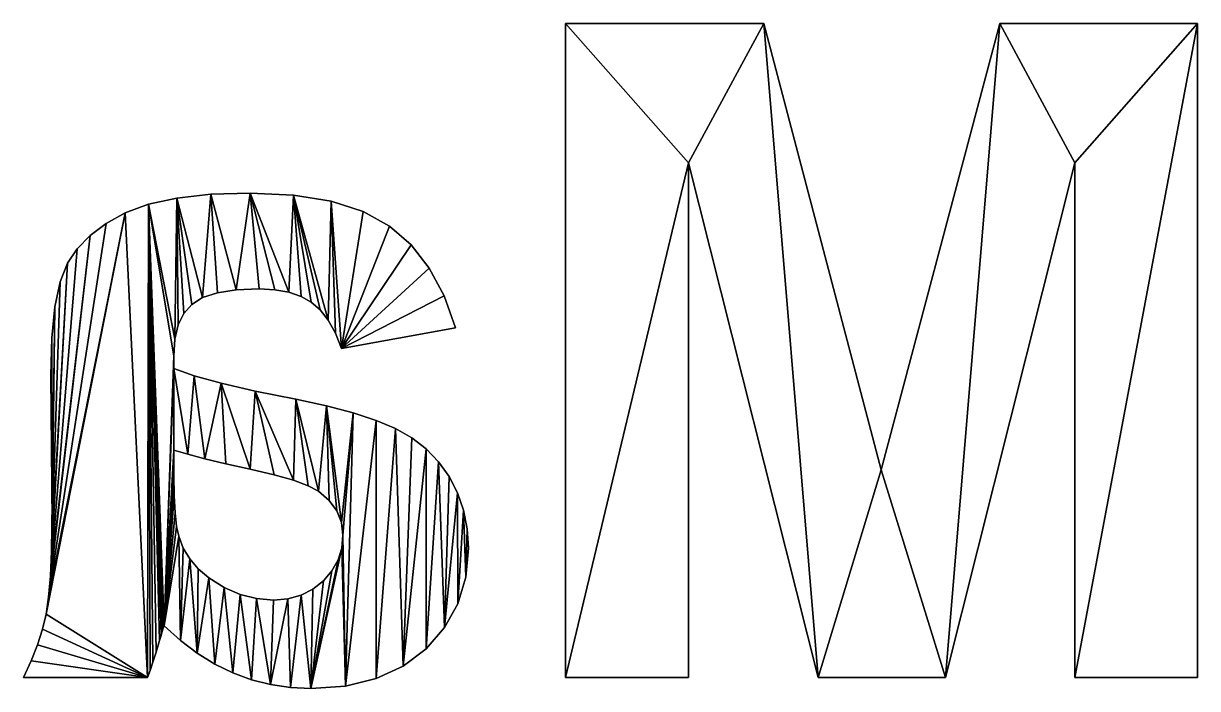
# Model space of a CAD drawing. Header units: metres. Extents: x -39.1 to 29.5, y -5.7 to 6.
# Drawn here: x -20.52 to -4, y -3.36 to 6 of the extents above; entities that cross this region are included whole.
import ezdxf

# ---------------------------------------------------------------- set-up
doc = ezdxf.new("R2010")
doc.units = ezdxf.units.M

msp = doc.modelspace()

# ---------------------------------------------------------------- linework, layer by layer
at = {"layer": 'layer1', "color": 1}
for points in [[(-10.10057, 6.00091, -3.21451), (-11.16175, 4.04179, -3.21451), (-12.88856, 6.00091, -3.21451)], [(-12.88856, 6.00091, -3.21451), (-11.16175, 4.04179, -3.21451), (-12.88856, -3.20449, -3.21451)], [(-12.88856, 6.00091, 1.92945), (-11.16175, 4.04179, 1.92945), (-10.10057, 6.00091, 1.92945)], [(-12.88856, -3.20449, 1.92945), (-11.16175, 4.04179, 1.92945), (-12.88856, 6.00091, 1.92945)], [(-12.88856, 6.00091, -3.21451), (-12.88856, -3.20449, -3.21451), (-12.88856, -3.20449, 1.92945), (-12.88856, 6.00091, 1.92945)], [(-10.10057, 6.00091, -3.21451), (-12.88856, 6.00091, -3.21451), (-12.88856, 6.00091, 1.92945), (-10.10057, 6.00091, 1.92945)], [(-10.10057, 6.00091, -3.21451), (-9.3345, -3.20449, -3.21451), (-11.16175, 4.04179, -3.21451)], [(-11.16175, 4.04179, 1.92945), (-9.3345, -3.20449, 1.92945), (-10.10057, 6.00091, 1.92945)], [(-8.44911, -0.27834, -3.21451), (-9.3345, -3.20449, -3.21451), (-10.10057, 6.00091, -3.21451)], [(-10.10057, 6.00091, 1.92945), (-9.3345, -3.20449, 1.92945), (-8.44911, -0.27834, 1.92945)], [(-8.44911, -0.27834, -3.21451), (-10.10057, 6.00091, -3.21451), (-10.10057, 6.00091, 1.92945), (-8.44911, -0.27834, 1.92945)], [(-6.77883, 6.00091, -3.21451), (-7.5449, -3.20449, -3.21451), (-8.44911, -0.27834, -3.21451)], [(-8.44911, -0.27834, 1.92945), (-7.5449, -3.20449, 1.92945), (-6.77883, 6.00091, 1.92945)], [(-6.77883, 6.00091, -3.21451), (-8.44911, -0.27834, -3.21451), (-8.44911, -0.27834, 1.92945), (-6.77883, 6.00091, 1.92945)], [(-6.77883, 6.00091, -3.21451), (-5.72391, 4.04179, -3.21451), (-7.5449, -3.20449, -3.21451)], [(-7.5449, -3.20449, 1.92945), (-5.72391, 4.04179, 1.92945), (-6.77883, 6.00091, 1.92945)], [(-3.99713, 6.00091, -3.21451), (-5.72391, 4.04179, -3.21451), (-6.77883, 6.00091, -3.21451)], [(-6.77883, 6.00091, 1.92945), (-5.72391, 4.04179, 1.92945), (-3.99713, 6.00091, 1.92945)], [(-3.99713, 6.00091, -3.21451), (-6.77883, 6.00091, -3.21451), (-6.77883, 6.00091, 1.92945), (-3.99713, 6.00091, 1.92945)], [(-3.99713, -3.20449, -3.21451), (-5.72391, -3.20449, -3.21451), (-3.99713, 6.00091, -3.21451)], [(-3.99713, 6.00091, -3.21451), (-5.72391, -3.20449, -3.21451), (-5.72391, 4.04179, -3.21451)], [(-3.99713, 6.00091, 1.92945), (-5.72391, -3.20449, 1.92945), (-3.99713, -3.20449, 1.92945)], [(-5.72391, 4.04179, 1.92945), (-5.72391, -3.20449, 1.92945), (-3.99713, 6.00091, 1.92945)], [(-3.99713, -3.20449, -3.21451), (-3.99713, 6.00091, -3.21451), (-3.99713, 6.00091, 1.92945), (-3.99713, -3.20449, 1.92945)], [(-12.88856, -3.20449, -3.21451), (-11.16175, 4.04179, -3.21451), (-11.16175, -3.20449, -3.21451)], [(-11.16175, -3.20449, 1.92945), (-11.16175, 4.04179, 1.92945), (-12.88856, -3.20449, 1.92945)], [(-11.16175, 4.04179, -3.21451), (-9.3345, -3.20449, -3.21451), (-9.3345, -3.20449, 1.92945), (-11.16175, 4.04179, 1.92945)], [(-11.16175, -3.20449, -3.21451), (-11.16175, 4.04179, -3.21451), (-11.16175, 4.04179, 1.92945), (-11.16175, -3.20449, 1.92945)], [(-7.5449, -3.20449, -3.21451), (-5.72391, 4.04179, -3.21451), (-5.72391, 4.04179, 1.92945), (-7.5449, -3.20449, 1.92945)], [(-5.72391, 4.04179, -3.21451), (-5.72391, -3.20449, -3.21451), (-5.72391, -3.20449, 1.92945), (-5.72391, 4.04179, 1.92945)], [(-18.75955, 3.45762, -3.21451), (-18.35768, 3.54494, -3.21451), (-18.38594, 1.55893, -3.21451)], [(-18.38594, 1.55893, 1.92945), (-18.35768, 3.54494, 1.92945), (-18.75955, 3.45762, 1.92945)], [(-18.35768, 3.54494, -3.21451), (-18.75955, 3.45762, -3.21451), (-18.75955, 3.45762, 1.92945), (-18.35768, 3.54494, 1.92945)], [(-18.35768, 3.54494, -3.21451), (-18.33886, 1.7585, -3.21451), (-18.38594, 1.55893, -3.21451)], [(-18.38594, 1.55893, 1.92945), (-18.33886, 1.7585, 1.92945), (-18.35768, 3.54494, 1.92945)], [(-18.35768, 3.54494, -3.21451), (-17.88046, 3.59733, -3.21451), (-17.99703, 2.14291, -3.21451)], [(-17.99703, 2.14291, 1.92945), (-17.88046, 3.59733, 1.92945), (-18.35768, 3.54494, 1.92945)], [(-17.88046, 3.59733, -3.21451), (-18.35768, 3.54494, -3.21451), (-18.35768, 3.54494, 1.92945), (-17.88046, 3.59733, 1.92945)], [(-18.35768, 3.54494, -3.21451), (-17.99703, 2.14291, -3.21451), (-18.15048, 2.04813, -3.21451)], [(-18.35768, 3.54494, -3.21451), (-18.15048, 2.04813, -3.21451), (-18.26036, 1.92156, -3.21451)], [(-18.35768, 3.54494, -3.21451), (-18.26036, 1.92156, -3.21451), (-18.33886, 1.7585, -3.21451)], [(-18.15048, 2.04813, 1.92945), (-17.99703, 2.14291, 1.92945), (-18.35768, 3.54494, 1.92945)], [(-18.26036, 1.92156, 1.92945), (-18.15048, 2.04813, 1.92945), (-18.35768, 3.54494, 1.92945)], [(-18.33886, 1.7585, 1.92945), (-18.26036, 1.92156, 1.92945), (-18.35768, 3.54494, 1.92945)], [(-17.88046, 3.59733, -3.21451), (-17.78785, 2.2106, -3.21451), (-17.99703, 2.14291, -3.21451)], [(-17.99703, 2.14291, 1.92945), (-17.78785, 2.2106, 1.92945), (-17.88046, 3.59733, 1.92945)], [(-17.32788, 3.6148, -3.21451), (-17.52294, 2.25122, -3.21451), (-17.88046, 3.59733, -3.21451)], [(-17.88046, 3.59733, 1.92945), (-17.52294, 2.25122, 1.92945), (-17.32788, 3.6148, 1.92945)], [(-17.32788, 3.6148, -3.21451), (-17.88046, 3.59733, -3.21451), (-17.88046, 3.59733, 1.92945), (-17.32788, 3.6148, 1.92945)], [(-17.88046, 3.59733, -3.21451), (-17.52294, 2.25122, -3.21451), (-17.78785, 2.2106, -3.21451)], [(-17.78785, 2.2106, 1.92945), (-17.52294, 2.25122, 1.92945), (-17.88046, 3.59733, 1.92945)], [(-17.32788, 3.6148, -3.21451), (-17.2023, 2.26477, -3.21451), (-17.52294, 2.25122, -3.21451)], [(-17.52294, 2.25122, 1.92945), (-17.2023, 2.26477, 1.92945), (-17.32788, 3.6148, 1.92945)], [(-16.97978, 2.25319, -3.21451), (-17.2023, 2.26477, -3.21451), (-17.32788, 3.6148, -3.21451)], [(-16.71802, 3.58575, -3.21451), (-16.78316, 2.21845, -3.21451), (-17.32788, 3.6148, -3.21451)], [(-17.32788, 3.6148, -3.21451), (-16.78316, 2.21845, -3.21451), (-16.97978, 2.25319, -3.21451)], [(-17.32788, 3.6148, 1.92945), (-17.2023, 2.26477, 1.92945), (-16.97978, 2.25319, 1.92945)], [(-17.32788, 3.6148, 1.92945), (-16.78316, 2.21845, 1.92945), (-16.71802, 3.58575, 1.92945)], [(-16.97978, 2.25319, 1.92945), (-16.78316, 2.21845, 1.92945), (-17.32788, 3.6148, 1.92945)], [(-16.71802, 3.58575, -3.21451), (-17.32788, 3.6148, -3.21451), (-17.32788, 3.6148, 1.92945), (-16.71802, 3.58575, 1.92945)], [(-16.71802, 3.58575, -3.21451), (-16.61245, 2.16056, -3.21451), (-16.78316, 2.21845, -3.21451)], [(-16.78316, 2.21845, 1.92945), (-16.61245, 2.16056, 1.92945), (-16.71802, 3.58575, 1.92945)], [(-16.46763, 2.07952, -3.21451), (-16.61245, 2.16056, -3.21451), (-16.71802, 3.58575, -3.21451)], [(-16.18821, 3.49863, -3.21451), (-16.22902, 1.82442, -3.21451), (-16.71802, 3.58575, -3.21451)], [(-16.71802, 3.58575, -3.21451), (-16.22902, 1.82442, -3.21451), (-16.34205, 1.96944, -3.21451)], [(-16.71802, 3.58575, -3.21451), (-16.34205, 1.96944, -3.21451), (-16.46763, 2.07952, -3.21451)], [(-16.71802, 3.58575, 1.92945), (-16.61245, 2.16056, 1.92945), (-16.46763, 2.07952, 1.92945)], [(-16.71802, 3.58575, 1.92945), (-16.22902, 1.82442, 1.92945), (-16.18821, 3.49863, 1.92945)], [(-16.34205, 1.96944, 1.92945), (-16.22902, 1.82442, 1.92945), (-16.71802, 3.58575, 1.92945)], [(-16.46763, 2.07952, 1.92945), (-16.34205, 1.96944, 1.92945), (-16.71802, 3.58575, 1.92945)], [(-16.18821, 3.49863, -3.21451), (-16.71802, 3.58575, -3.21451), (-16.71802, 3.58575, 1.92945), (-16.18821, 3.49863, 1.92945)], [(-16.18821, 3.49863, -3.21451), (-16.12855, 1.64448, -3.21451), (-16.22902, 1.82442, -3.21451)], [(-16.22902, 1.82442, 1.92945), (-16.12855, 1.64448, 1.92945), (-16.18821, 3.49863, 1.92945)], [(-16.04065, 1.42961, -3.21451), (-16.12855, 1.64448, -3.21451), (-16.18821, 3.49863, -3.21451)], [(-16.04065, 1.42961, -3.21451), (-16.18821, 3.49863, -3.21451), (-15.73846, 3.35342, -3.21451)], [(-16.18821, 3.49863, 1.92945), (-16.12855, 1.64448, 1.92945), (-16.04065, 1.42961, 1.92945)], [(-15.73846, 3.35342, 1.92945), (-16.18821, 3.49863, 1.92945), (-16.04065, 1.42961, 1.92945)], [(-15.73846, 3.35342, -3.21451), (-16.18821, 3.49863, -3.21451), (-16.18821, 3.49863, 1.92945), (-15.73846, 3.35342, 1.92945)], [(-18.77212, -3.20449, -3.21451), (-20.20065, -2.30968, -3.21451), (-19.08608, 3.33538, -3.21451)], [(-19.08608, 3.33538, -3.21451), (-20.20065, -2.30968, -3.21451), (-20.16356, -2.07205, -3.21451)], [(-19.08608, 3.33538, 1.92945), (-20.20065, -2.30968, 1.92945), (-18.77212, -3.20449, 1.92945)], [(-20.16356, -2.07205, 1.92945), (-20.20065, -2.30968, 1.92945), (-19.08608, 3.33538, 1.92945)], [(-19.08608, 3.33538, -3.21451), (-20.16356, -2.07205, -3.21451), (-19.35354, 3.18625, -3.21451)], [(-19.35354, 3.18625, 1.92945), (-20.16356, -2.07205, 1.92945), (-19.08608, 3.33538, 1.92945)], [(-19.08608, 3.33538, -3.21451), (-19.35354, 3.18625, -3.21451), (-19.35354, 3.18625, 1.92945), (-19.08608, 3.33538, 1.92945)], [(-18.75955, 3.45762, -3.21451), (-18.77212, -3.20449, -3.21451), (-19.08608, 3.33538, -3.21451)], [(-19.08608, 3.33538, 1.92945), (-18.77212, -3.20449, 1.92945), (-18.75955, 3.45762, 1.92945)], [(-18.75955, 3.45762, -3.21451), (-19.08608, 3.33538, -3.21451), (-19.08608, 3.33538, 1.92945), (-18.75955, 3.45762, 1.92945)], [(-18.75955, 3.45762, -3.21451), (-18.73562, -3.10598, -3.21451), (-18.77212, -3.20449, -3.21451)], [(-18.77212, -3.20449, 1.92945), (-18.73562, -3.10598, 1.92945), (-18.75955, 3.45762, 1.92945)], [(-18.75955, 3.45762, -3.21451), (-18.38594, 1.55893, -3.21451), (-18.40165, 1.32287, -3.21451)], [(-18.75955, 3.45762, -3.21451), (-18.40165, 1.32287, -3.21451), (-18.53979, -2.47609, -3.21451)], [(-18.75955, 3.45762, -3.21451), (-18.53979, -2.47609, -3.21451), (-18.55078, -2.50788, -3.21451)], [(-18.75955, 3.45762, -3.21451), (-18.55078, -2.50788, -3.21451), (-18.5649, -2.55301, -3.21451)], [(-18.75955, 3.45762, -3.21451), (-18.5649, -2.55301, -3.21451), (-18.58217, -2.61148, -3.21451)], [(-18.75955, 3.45762, -3.21451), (-18.58217, -2.61148, -3.21451), (-18.60258, -2.68329, -3.21451)], [(-18.75955, 3.45762, -3.21451), (-18.60258, -2.68329, -3.21451), (-18.65085, -2.84538, -3.21451)], [(-18.75955, 3.45762, -3.21451), (-18.65085, -2.84538, -3.21451), (-18.69521, -2.98628, -3.21451)], [(-18.75955, 3.45762, -3.21451), (-18.69521, -2.98628, -3.21451), (-18.73562, -3.10598, -3.21451)], [(-18.40165, 1.32287, 1.92945), (-18.38594, 1.55893, 1.92945), (-18.75955, 3.45762, 1.92945)], [(-18.53979, -2.47609, 1.92945), (-18.40165, 1.32287, 1.92945), (-18.75955, 3.45762, 1.92945)], [(-18.55078, -2.50788, 1.92945), (-18.53979, -2.47609, 1.92945), (-18.75955, 3.45762, 1.92945)], [(-18.5649, -2.55301, 1.92945), (-18.55078, -2.50788, 1.92945), (-18.75955, 3.45762, 1.92945)], [(-18.58217, -2.61148, 1.92945), (-18.5649, -2.55301, 1.92945), (-18.75955, 3.45762, 1.92945)], [(-18.60258, -2.68329, 1.92945), (-18.58217, -2.61148, 1.92945), (-18.75955, 3.45762, 1.92945)], [(-18.65085, -2.84538, 1.92945), (-18.60258, -2.68329, 1.92945), (-18.75955, 3.45762, 1.92945)], [(-18.69521, -2.98628, 1.92945), (-18.65085, -2.84538, 1.92945), (-18.75955, 3.45762, 1.92945)], [(-18.73562, -3.10598, 1.92945), (-18.69521, -2.98628, 1.92945), (-18.75955, 3.45762, 1.92945)], [(-16.04065, 1.42961, -3.21451), (-15.73846, 3.35342, -3.21451), (-15.36876, 3.15013, -3.21451)], [(-15.36876, 3.15013, 1.92945), (-15.73846, 3.35342, 1.92945), (-16.04065, 1.42961, 1.92945)], [(-15.36876, 3.15013, -3.21451), (-15.73846, 3.35342, -3.21451), (-15.73846, 3.35342, 1.92945), (-15.36876, 3.15013, 1.92945)], [(-19.35354, 3.18625, -3.21451), (-20.16356, -2.07205, -3.21451), (-19.57821, 3.01827, -3.21451)], [(-19.57821, 3.01827, 1.92945), (-20.16356, -2.07205, 1.92945), (-19.35354, 3.18625, 1.92945)], [(-19.35354, 3.18625, -3.21451), (-19.57821, 3.01827, -3.21451), (-19.57821, 3.01827, 1.92945), (-19.35354, 3.18625, 1.92945)], [(-16.04065, 1.42961, -3.21451), (-15.36876, 3.15013, -3.21451), (-15.06344, 2.8864, -3.21451)], [(-15.06344, 2.8864, 1.92945), (-15.36876, 3.15013, 1.92945), (-16.04065, 1.42961, 1.92945)], [(-15.06344, 2.8864, -3.21451), (-15.36876, 3.15013, -3.21451), (-15.36876, 3.15013, 1.92945), (-15.06344, 2.8864, 1.92945)], [(-20.13706, -1.77673, -3.21451), (-19.57821, 3.01827, -3.21451), (-20.16356, -2.07205, -3.21451)], [(-20.16356, -2.07205, 1.92945), (-19.57821, 3.01827, 1.92945), (-20.13706, -1.77673, 1.92945)], [(-20.13706, -1.77673, -3.21451), (-19.76012, 2.83146, -3.21451), (-19.57821, 3.01827, -3.21451)], [(-19.57821, 3.01827, 1.92945), (-19.76012, 2.83146, 1.92945), (-20.13706, -1.77673, 1.92945)], [(-19.57821, 3.01827, -3.21451), (-19.76012, 2.83146, -3.21451), (-19.76012, 2.83146, 1.92945), (-19.57821, 3.01827, 1.92945)], [(-20.13706, -1.77673, -3.21451), (-19.89925, 2.62582, -3.21451), (-19.76012, 2.83146, -3.21451)], [(-19.76012, 2.83146, 1.92945), (-19.89925, 2.62582, 1.92945), (-20.13706, -1.77673, 1.92945)], [(-19.76012, 2.83146, -3.21451), (-19.89925, 2.62582, -3.21451), (-19.89925, 2.62582, 1.92945), (-19.76012, 2.83146, 1.92945)], [(-16.04065, 1.42961, -3.21451), (-15.06344, 2.8864, -3.21451), (-14.80677, 2.55988, -3.21451)], [(-14.80677, 2.55988, 1.92945), (-15.06344, 2.8864, 1.92945), (-16.04065, 1.42961, 1.92945)], [(-14.80677, 2.55988, -3.21451), (-15.06344, 2.8864, -3.21451), (-15.06344, 2.8864, 1.92945), (-14.80677, 2.55988, 1.92945)], [(-20.13706, -1.77673, -3.21451), (-20.12118, -1.42371, -3.21451), (-19.89925, 2.62582, -3.21451)], [(-19.89925, 2.62582, 1.92945), (-20.12118, -1.42371, 1.92945), (-20.13706, -1.77673, 1.92945)], [(-20.12118, -1.42371, -3.21451), (-20.00227, 2.36582, -3.21451), (-19.89925, 2.62582, -3.21451)], [(-19.89925, 2.62582, 1.92945), (-20.00227, 2.36582, 1.92945), (-20.12118, -1.42371, 1.92945)], [(-19.89925, 2.62582, -3.21451), (-20.00227, 2.36582, -3.21451), (-20.00227, 2.36582, 1.92945), (-19.89925, 2.62582, 1.92945)], [(-16.04065, 1.42961, -3.21451), (-14.80677, 2.55988, -3.21451), (-14.59877, 2.17057, -3.21451)], [(-14.59877, 2.17057, 1.92945), (-14.80677, 2.55988, 1.92945), (-16.04065, 1.42961, 1.92945)], [(-14.59877, 2.17057, -3.21451), (-14.80677, 2.55988, -3.21451), (-14.80677, 2.55988, 1.92945), (-14.59877, 2.17057, 1.92945)], [(-20.12118, -1.42371, -3.21451), (-20.07585, 2.01594, -3.21451), (-20.00227, 2.36582, -3.21451)], [(-20.00227, 2.36582, 1.92945), (-20.07585, 2.01594, 1.92945), (-20.12118, -1.42371, 1.92945)], [(-20.00227, 2.36582, -3.21451), (-20.07585, 2.01594, -3.21451), (-20.07585, 2.01594, 1.92945), (-20.00227, 2.36582, 1.92945)], [(-17.99703, 2.14291, -3.21451), (-17.78785, 2.2106, -3.21451), (-17.78785, 2.2106, 1.92945), (-17.99703, 2.14291, 1.92945)], [(-17.78785, 2.2106, -3.21451), (-17.52294, 2.25122, -3.21451), (-17.52294, 2.25122, 1.92945), (-17.78785, 2.2106, 1.92945)], [(-17.52294, 2.25122, -3.21451), (-17.2023, 2.26477, -3.21451), (-17.2023, 2.26477, 1.92945), (-17.52294, 2.25122, 1.92945)], [(-17.2023, 2.26477, -3.21451), (-16.97978, 2.25319, -3.21451), (-16.97978, 2.25319, 1.92945), (-17.2023, 2.26477, 1.92945)], [(-16.97978, 2.25319, -3.21451), (-16.78316, 2.21845, -3.21451), (-16.78316, 2.21845, 1.92945), (-16.97978, 2.25319, 1.92945)], [(-16.78316, 2.21845, -3.21451), (-16.61245, 2.16056, -3.21451), (-16.61245, 2.16056, 1.92945), (-16.78316, 2.21845, 1.92945)], [(-16.61245, 2.16056, -3.21451), (-16.46763, 2.07952, -3.21451), (-16.46763, 2.07952, 1.92945), (-16.61245, 2.16056, 1.92945)], [(-16.04065, 1.42961, -3.21451), (-14.59877, 2.17057, -3.21451), (-14.43942, 1.71846, -3.21451)], [(-14.43942, 1.71846, 1.92945), (-14.59877, 2.17057, 1.92945), (-16.04065, 1.42961, 1.92945)], [(-14.43942, 1.71846, -3.21451), (-14.59877, 2.17057, -3.21451), (-14.59877, 2.17057, 1.92945), (-14.43942, 1.71846, 1.92945)], [(-20.11588, -1.01301, -3.21451), (-20.07585, 2.01594, -3.21451), (-20.12118, -1.42371, -3.21451)], [(-20.12118, -1.42371, 1.92945), (-20.07585, 2.01594, 1.92945), (-20.11588, -1.01301, 1.92945)], [(-20.11588, -1.01301, -3.21451), (-20.12001, 1.5762, -3.21451), (-20.07585, 2.01594, -3.21451)], [(-20.07585, 2.01594, 1.92945), (-20.12001, 1.5762, 1.92945), (-20.11588, -1.01301, 1.92945)], [(-20.07585, 2.01594, -3.21451), (-20.12001, 1.5762, -3.21451), (-20.12001, 1.5762, 1.92945), (-20.07585, 2.01594, 1.92945)], [(-18.26036, 1.92156, -3.21451), (-18.15048, 2.04813, -3.21451), (-18.15048, 2.04813, 1.92945), (-18.26036, 1.92156, 1.92945)], [(-18.15048, 2.04813, -3.21451), (-17.99703, 2.14291, -3.21451), (-17.99703, 2.14291, 1.92945), (-18.15048, 2.04813, 1.92945)], [(-16.46763, 2.07952, -3.21451), (-16.34205, 1.96944, -3.21451), (-16.34205, 1.96944, 1.92945), (-16.46763, 2.07952, 1.92945)], [(-18.33886, 1.7585, -3.21451), (-18.26036, 1.92156, -3.21451), (-18.26036, 1.92156, 1.92945), (-18.33886, 1.7585, 1.92945)], [(-16.34205, 1.96944, -3.21451), (-16.22902, 1.82442, -3.21451), (-16.22902, 1.82442, 1.92945), (-16.34205, 1.96944, 1.92945)], [(-16.22902, 1.82442, -3.21451), (-16.12855, 1.64448, -3.21451), (-16.12855, 1.64448, 1.92945), (-16.22902, 1.82442, 1.92945)], [(-18.38594, 1.55893, -3.21451), (-18.33886, 1.7585, -3.21451), (-18.33886, 1.7585, 1.92945), (-18.38594, 1.55893, 1.92945)], [(-16.04065, 1.42961, -3.21451), (-14.43942, 1.71846, -3.21451), (-14.43942, 1.71846, 1.92945), (-16.04065, 1.42961, 1.92945)], [(-20.13472, 1.04659, -3.21451), (-20.12001, 1.5762, -3.21451), (-20.11588, -1.01301, -3.21451)], [(-20.11588, -1.01301, 1.92945), (-20.12001, 1.5762, 1.92945), (-20.13472, 1.04659, 1.92945)], [(-20.12001, 1.5762, -3.21451), (-20.13472, 1.04659, -3.21451), (-20.13472, 1.04659, 1.92945), (-20.12001, 1.5762, 1.92945)], [(-18.40165, 1.32287, -3.21451), (-18.38594, 1.55893, -3.21451), (-18.38594, 1.55893, 1.92945), (-18.40165, 1.32287, 1.92945)], [(-16.12855, 1.64448, -3.21451), (-16.04065, 1.42961, -3.21451), (-16.04065, 1.42961, 1.92945), (-16.12855, 1.64448, 1.92945)], [(-18.40165, 1.14706, -3.21451), (-18.53979, -2.47609, -3.21451), (-18.40165, 1.32287, -3.21451)], [(-18.40165, 1.32287, 1.92945), (-18.53979, -2.47609, 1.92945), (-18.40165, 1.14706, 1.92945)], [(-18.40165, 1.14706, -3.21451), (-18.40165, 1.32287, -3.21451), (-18.40165, 1.32287, 1.92945), (-18.40165, 1.14706, 1.92945)], [(-20.13472, 1.04659, -3.21451), (-20.11588, -1.01301, -3.21451), (-20.11588, -1.01301, 1.92945), (-20.13472, 1.04659, 1.92945)], [(-18.40165, 1.14706, -3.21451), (-18.40165, -0.00206, -3.21451), (-18.53979, -2.47609, -3.21451)], [(-18.53979, -2.47609, 1.92945), (-18.40165, -0.00206, 1.92945), (-18.40165, 1.14706, 1.92945)], [(-18.11555, 1.04462, -3.21451), (-18.20737, -0.06132, -3.21451), (-18.40165, 1.14706, -3.21451)], [(-18.40165, 1.14706, -3.21451), (-18.20737, -0.06132, -3.21451), (-18.40165, -0.00206, -3.21451)], [(-18.40165, 1.14706, 1.92945), (-18.20737, -0.06132, 1.92945), (-18.11555, 1.04462, 1.92945)], [(-18.40165, -0.00206, 1.92945), (-18.20737, -0.06132, 1.92945), (-18.40165, 1.14706, 1.92945)], [(-18.11555, 1.04462, -3.21451), (-18.40165, 1.14706, -3.21451), (-18.40165, 1.14706, 1.92945), (-18.11555, 1.04462, 1.92945)], [(-18.11555, 1.04462, -3.21451), (-17.96367, -0.12607, -3.21451), (-18.20737, -0.06132, -3.21451)], [(-18.20737, -0.06132, 1.92945), (-17.96367, -0.12607, 1.92945), (-18.11555, 1.04462, 1.92945)], [(-17.73448, 0.93827, -3.21451), (-17.96367, -0.12607, -3.21451), (-18.11555, 1.04462, -3.21451)], [(-18.11555, 1.04462, 1.92945), (-17.96367, -0.12607, 1.92945), (-17.73448, 0.93827, 1.92945)], [(-17.73448, 0.93827, -3.21451), (-18.11555, 1.04462, -3.21451), (-18.11555, 1.04462, 1.92945), (-17.73448, 0.93827, 1.92945)], [(-17.73448, 0.93827, -3.21451), (-17.67051, -0.19632, -3.21451), (-17.96367, -0.12607, -3.21451)], [(-17.96367, -0.12607, 1.92945), (-17.67051, -0.19632, 1.92945), (-17.73448, 0.93827, 1.92945)], [(-17.3279, -0.27207, -3.21451), (-17.67051, -0.19632, -3.21451), (-17.73448, 0.93827, -3.21451)], [(-17.25842, 0.82798, -3.21451), (-17.3279, -0.27207, -3.21451), (-17.73448, 0.93827, -3.21451)], [(-17.73448, 0.93827, 1.92945), (-17.67051, -0.19632, 1.92945), (-17.3279, -0.27207, 1.92945)], [(-17.73448, 0.93827, 1.92945), (-17.3279, -0.27207, 1.92945), (-17.25842, 0.82798, 1.92945)], [(-17.25842, 0.82798, -3.21451), (-17.73448, 0.93827, -3.21451), (-17.73448, 0.93827, 1.92945), (-17.25842, 0.82798, 1.92945)], [(-17.25842, 0.82798, -3.21451), (-16.99234, -0.35017, -3.21451), (-17.3279, -0.27207, -3.21451)], [(-17.3279, -0.27207, 1.92945), (-16.99234, -0.35017, 1.92945), (-17.25842, 0.82798, 1.92945)], [(-17.25842, 0.82798, -3.21451), (-16.6874, 0.71378, -3.21451), (-16.72038, -0.42748, -3.21451)], [(-17.25842, 0.82798, -3.21451), (-16.72038, -0.42748, -3.21451), (-16.99234, -0.35017, -3.21451)], [(-16.72038, -0.42748, 1.92945), (-16.6874, 0.71378, 1.92945), (-17.25842, 0.82798, 1.92945)], [(-16.99234, -0.35017, 1.92945), (-16.72038, -0.42748, 1.92945), (-17.25842, 0.82798, 1.92945)], [(-16.6874, 0.71378, -3.21451), (-17.25842, 0.82798, -3.21451), (-17.25842, 0.82798, 1.92945), (-16.6874, 0.71378, 1.92945)], [(-16.6874, 0.71378, -3.21451), (-16.51199, -0.504, -3.21451), (-16.72038, -0.42748, -3.21451)], [(-16.72038, -0.42748, 1.92945), (-16.51199, -0.504, 1.92945), (-16.6874, 0.71378, 1.92945)], [(-16.2559, 0.62214, -3.21451), (-16.36717, -0.57975, -3.21451), (-16.6874, 0.71378, -3.21451)], [(-16.6874, 0.71378, -3.21451), (-16.36717, -0.57975, -3.21451), (-16.51199, -0.504, -3.21451)], [(-16.6874, 0.71378, 1.92945), (-16.36717, -0.57975, 1.92945), (-16.2559, 0.62214, 1.92945)], [(-16.51199, -0.504, 1.92945), (-16.36717, -0.57975, 1.92945), (-16.6874, 0.71378, 1.92945)], [(-16.2559, 0.62214, -3.21451), (-16.6874, 0.71378, -3.21451), (-16.6874, 0.71378, 1.92945), (-16.2559, 0.62214, 1.92945)], [(-16.2559, 0.62214, -3.21451), (-16.21606, -0.71043, -3.21451), (-16.36717, -0.57975, -3.21451)], [(-16.36717, -0.57975, 1.92945), (-16.21606, -0.71043, 1.92945), (-16.2559, 0.62214, 1.92945)], [(-16.10814, -0.8576, -3.21451), (-16.21606, -0.71043, -3.21451), (-16.2559, 0.62214, -3.21451)], [(-15.87816, 0.52305, -3.21451), (-16.04338, -1.02125, -3.21451), (-16.2559, 0.62214, -3.21451)], [(-16.2559, 0.62214, -3.21451), (-16.04338, -1.02125, -3.21451), (-16.10814, -0.8576, -3.21451)], [(-16.2559, 0.62214, 1.92945), (-16.21606, -0.71043, 1.92945), (-16.10814, -0.8576, 1.92945)], [(-16.2559, 0.62214, 1.92945), (-16.04338, -1.02125, 1.92945), (-15.87816, 0.52305, 1.92945)], [(-16.10814, -0.8576, 1.92945), (-16.04338, -1.02125, 1.92945), (-16.2559, 0.62214, 1.92945)], [(-15.87816, 0.52305, -3.21451), (-16.2559, 0.62214, -3.21451), (-16.2559, 0.62214, 1.92945), (-15.87816, 0.52305, 1.92945)], [(-15.87816, 0.52305, -3.21451), (-16.0218, -1.20139, -3.21451), (-16.04338, -1.02125, -3.21451)], [(-16.04338, -1.02125, 1.92945), (-16.0218, -1.20139, 1.92945), (-15.87816, 0.52305, 1.92945)], [(-15.98628, -3.32228, -3.21451), (-16.0218, -1.20139, -3.21451), (-15.87816, 0.52305, -3.21451)], [(-15.87816, 0.52305, 1.92945), (-16.0218, -1.20139, 1.92945), (-15.98628, -3.32228, 1.92945)], [(-15.55419, 0.41649, -3.21451), (-15.98628, -3.32228, -3.21451), (-15.87816, 0.52305, -3.21451)], [(-15.87816, 0.52305, 1.92945), (-15.98628, -3.32228, 1.92945), (-15.55419, 0.41649, 1.92945)], [(-15.55419, 0.41649, -3.21451), (-15.87816, 0.52305, -3.21451), (-15.87816, 0.52305, 1.92945), (-15.55419, 0.41649, 1.92945)], [(-15.55419, 0.41649, -3.21451), (-15.55321, -3.2173, -3.21451), (-15.98628, -3.32228, -3.21451)], [(-15.98628, -3.32228, 1.92945), (-15.55321, -3.2173, 1.92945), (-15.55419, 0.41649, 1.92945)], [(-15.28399, 0.30249, -3.21451), (-15.55321, -3.2173, -3.21451), (-15.55419, 0.41649, -3.21451)], [(-15.55419, 0.41649, 1.92945), (-15.55321, -3.2173, 1.92945), (-15.28399, 0.30249, 1.92945)], [(-15.28399, 0.30249, -3.21451), (-15.55419, 0.41649, -3.21451), (-15.55419, 0.41649, 1.92945), (-15.28399, 0.30249, 1.92945)], [(-15.28399, 0.30249, -3.21451), (-15.17469, -3.04233, -3.21451), (-15.55321, -3.2173, -3.21451)], [(-15.55321, -3.2173, 1.92945), (-15.17469, -3.04233, 1.92945), (-15.28399, 0.30249, 1.92945)], [(-15.05421, 0.1718, -3.21451), (-15.17469, -3.04233, -3.21451), (-15.28399, 0.30249, -3.21451)], [(-15.28399, 0.30249, 1.92945), (-15.17469, -3.04233, 1.92945), (-15.05421, 0.1718, 1.92945)], [(-15.05421, 0.1718, -3.21451), (-15.28399, 0.30249, -3.21451), (-15.28399, 0.30249, 1.92945), (-15.05421, 0.1718, 1.92945)], [(-14.85151, 0.01522, -3.21451), (-15.17469, -3.04233, -3.21451), (-15.05421, 0.1718, -3.21451)], [(-15.05421, 0.1718, 1.92945), (-15.17469, -3.04233, 1.92945), (-14.85151, 0.01522, 1.92945)], [(-14.85151, 0.01522, -3.21451), (-15.05421, 0.1718, -3.21451), (-15.05421, 0.1718, 1.92945), (-14.85151, 0.01522, 1.92945)], [(-14.85151, 0.01522, -3.21451), (-14.85072, -2.79737, -3.21451), (-15.17469, -3.04233, -3.21451)], [(-15.17469, -3.04233, 1.92945), (-14.85072, -2.79737, 1.92945), (-14.85151, 0.01522, 1.92945)], [(-14.67589, -0.16727, -3.21451), (-14.85072, -2.79737, -3.21451), (-14.85151, 0.01522, -3.21451)], [(-14.85151, 0.01522, 1.92945), (-14.85072, -2.79737, 1.92945), (-14.67589, -0.16727, 1.92945)], [(-14.67589, -0.16727, -3.21451), (-14.85151, 0.01522, -3.21451), (-14.85151, 0.01522, 1.92945), (-14.67589, -0.16727, 1.92945)], [(-18.53979, -2.47609, -3.21451), (-18.40165, -0.00206, -3.21451), (-18.40165, -0.3537, -3.21451)], [(-18.40165, -0.3537, 1.92945), (-18.40165, -0.00206, 1.92945), (-18.53979, -2.47609, 1.92945)], [(-18.40165, -0.00206, -3.21451), (-18.20737, -0.06132, -3.21451), (-18.20737, -0.06132, 1.92945), (-18.40165, -0.00206, 1.92945)], [(-18.40165, -0.3537, -3.21451), (-18.40165, -0.00206, -3.21451), (-18.40165, -0.00206, 1.92945), (-18.40165, -0.3537, 1.92945)], [(-18.20737, -0.06132, -3.21451), (-17.96367, -0.12607, -3.21451), (-17.96367, -0.12607, 1.92945), (-18.20737, -0.06132, 1.92945)], [(-17.96367, -0.12607, -3.21451), (-17.67051, -0.19632, -3.21451), (-17.67051, -0.19632, 1.92945), (-17.96367, -0.12607, 1.92945)], [(-17.67051, -0.19632, -3.21451), (-17.3279, -0.27207, -3.21451), (-17.3279, -0.27207, 1.92945), (-17.67051, -0.19632, 1.92945)], [(-17.3279, -0.27207, -3.21451), (-16.99234, -0.35017, -3.21451), (-16.99234, -0.35017, 1.92945), (-17.3279, -0.27207, 1.92945)], [(-14.67589, -0.16727, -3.21451), (-14.59111, -2.49904, -3.21451), (-14.85072, -2.79737, -3.21451)], [(-14.85072, -2.79737, 1.92945), (-14.59111, -2.49904, 1.92945), (-14.67589, -0.16727, 1.92945)], [(-14.52735, -0.37567, -3.21451), (-14.59111, -2.49904, -3.21451), (-14.67589, -0.16727, -3.21451)], [(-14.67589, -0.16727, 1.92945), (-14.59111, -2.49904, 1.92945), (-14.52735, -0.37567, 1.92945)], [(-14.52735, -0.37567, -3.21451), (-14.67589, -0.16727, -3.21451), (-14.67589, -0.16727, 1.92945), (-14.52735, -0.37567, 1.92945)], [(-8.44911, -0.27834, -3.21451), (-7.5449, -3.20449, -3.21451), (-9.3345, -3.20449, -3.21451)], [(-9.3345, -3.20449, 1.92945), (-7.5449, -3.20449, 1.92945), (-8.44911, -0.27834, 1.92945)], [(-18.53979, -2.47609, -3.21451), (-18.40165, -0.3537, -3.21451), (-18.39733, -0.64528, -3.21451)], [(-18.39733, -0.64528, 1.92945), (-18.40165, -0.3537, 1.92945), (-18.53979, -2.47609, 1.92945)], [(-18.39733, -0.64528, -3.21451), (-18.40165, -0.3537, -3.21451), (-18.40165, -0.3537, 1.92945), (-18.39733, -0.64528, 1.92945)], [(-16.99234, -0.35017, -3.21451), (-16.72038, -0.42748, -3.21451), (-16.72038, -0.42748, 1.92945), (-16.99234, -0.35017, 1.92945)], [(-16.72038, -0.42748, -3.21451), (-16.51199, -0.504, -3.21451), (-16.51199, -0.504, 1.92945), (-16.72038, -0.42748, 1.92945)], [(-14.40921, -0.60467, -3.21451), (-14.59111, -2.49904, -3.21451), (-14.52735, -0.37567, -3.21451)], [(-14.52735, -0.37567, 1.92945), (-14.59111, -2.49904, 1.92945), (-14.40921, -0.60467, 1.92945)], [(-14.40921, -0.60467, -3.21451), (-14.52735, -0.37567, -3.21451), (-14.52735, -0.37567, 1.92945), (-14.40921, -0.60467, 1.92945)], [(-18.53979, -2.47609, -3.21451), (-18.39733, -0.64528, -3.21451), (-18.38438, -0.88586, -3.21451)], [(-18.38438, -0.88586, 1.92945), (-18.39733, -0.64528, 1.92945), (-18.53979, -2.47609, 1.92945)], [(-18.38438, -0.88586, -3.21451), (-18.39733, -0.64528, -3.21451), (-18.39733, -0.64528, 1.92945), (-18.38438, -0.88586, 1.92945)], [(-16.51199, -0.504, -3.21451), (-16.36717, -0.57975, -3.21451), (-16.36717, -0.57975, 1.92945), (-16.51199, -0.504, 1.92945)], [(-16.36717, -0.57975, -3.21451), (-16.21606, -0.71043, -3.21451), (-16.21606, -0.71043, 1.92945), (-16.36717, -0.57975, 1.92945)], [(-14.40921, -0.60467, -3.21451), (-14.40568, -2.16396, -3.21451), (-14.59111, -2.49904, -3.21451)], [(-14.59111, -2.49904, 1.92945), (-14.40568, -2.16396, 1.92945), (-14.40921, -0.60467, 1.92945)], [(-14.32484, -0.84897, -3.21451), (-14.40568, -2.16396, -3.21451), (-14.40921, -0.60467, -3.21451)], [(-14.40921, -0.60467, 1.92945), (-14.40568, -2.16396, 1.92945), (-14.32484, -0.84897, 1.92945)], [(-14.32484, -0.84897, -3.21451), (-14.40921, -0.60467, -3.21451), (-14.40921, -0.60467, 1.92945), (-14.32484, -0.84897, 1.92945)], [(-16.21606, -0.71043, -3.21451), (-16.10814, -0.8576, -3.21451), (-16.10814, -0.8576, 1.92945), (-16.21606, -0.71043, 1.92945)], [(-18.53979, -2.47609, -3.21451), (-18.38438, -0.88586, -3.21451), (-18.36279, -1.07541, -3.21451)], [(-18.36279, -1.07541, 1.92945), (-18.38438, -0.88586, 1.92945), (-18.53979, -2.47609, 1.92945)], [(-18.36279, -1.07541, -3.21451), (-18.38438, -0.88586, -3.21451), (-18.38438, -0.88586, 1.92945), (-18.36279, -1.07541, 1.92945)], [(-16.10814, -0.8576, -3.21451), (-16.04338, -1.02125, -3.21451), (-16.04338, -1.02125, 1.92945), (-16.10814, -0.8576, 1.92945)], [(-14.32484, -0.84897, -3.21451), (-14.29442, -1.79211, -3.21451), (-14.40568, -2.16396, -3.21451)], [(-14.40568, -2.16396, 1.92945), (-14.29442, -1.79211, 1.92945), (-14.32484, -0.84897, 1.92945)], [(-14.27421, -1.10858, -3.21451), (-14.29442, -1.79211, -3.21451), (-14.32484, -0.84897, -3.21451)], [(-14.32484, -0.84897, 1.92945), (-14.29442, -1.79211, 1.92945), (-14.27421, -1.10858, 1.92945)], [(-14.27421, -1.10858, -3.21451), (-14.32484, -0.84897, -3.21451), (-14.32484, -0.84897, 1.92945), (-14.27421, -1.10858, 1.92945)], [(-20.11588, -1.01301, -3.21451), (-20.12118, -1.42371, -3.21451), (-20.12118, -1.42371, 1.92945), (-20.11588, -1.01301, 1.92945)], [(-18.53979, -2.47609, -3.21451), (-18.36279, -1.07541, -3.21451), (-18.33257, -1.21395, -3.21451)], [(-18.33257, -1.21395, 1.92945), (-18.36279, -1.07541, 1.92945), (-18.53979, -2.47609, 1.92945)], [(-18.33257, -1.21395, -3.21451), (-18.36279, -1.07541, -3.21451), (-18.36279, -1.07541, 1.92945), (-18.33257, -1.21395, 1.92945)], [(-16.04338, -1.02125, -3.21451), (-16.0218, -1.20139, -3.21451), (-16.0218, -1.20139, 1.92945), (-16.04338, -1.02125, 1.92945)], [(-14.29442, -1.79211, -3.21451), (-14.27421, -1.10858, -3.21451), (-14.25734, -1.3835, -3.21451)], [(-14.25734, -1.3835, 1.92945), (-14.27421, -1.10858, 1.92945), (-14.29442, -1.79211, 1.92945)], [(-14.25734, -1.3835, -3.21451), (-14.27421, -1.10858, -3.21451), (-14.27421, -1.10858, 1.92945), (-14.25734, -1.3835, 1.92945)], [(-18.53979, -2.47609, -3.21451), (-18.33257, -1.21395, -3.21451), (-18.30981, -2.68219, -3.21451)], [(-18.30981, -2.68219, 1.92945), (-18.33257, -1.21395, 1.92945), (-18.53979, -2.47609, 1.92945)], [(-18.33257, -1.21395, -3.21451), (-18.26859, -1.37996, -3.21451), (-18.30981, -2.68219, -3.21451)], [(-18.30981, -2.68219, 1.92945), (-18.26859, -1.37996, 1.92945), (-18.33257, -1.21395, 1.92945)], [(-18.26859, -1.37996, -3.21451), (-18.33257, -1.21395, -3.21451), (-18.33257, -1.21395, 1.92945), (-18.26859, -1.37996, 1.92945)], [(-15.98628, -3.32228, -3.21451), (-16.03907, -1.38035, -3.21451), (-16.0218, -1.20139, -3.21451)], [(-16.0218, -1.20139, 1.92945), (-16.03907, -1.38035, 1.92945), (-15.98628, -3.32228, 1.92945)], [(-16.0218, -1.20139, -3.21451), (-16.03907, -1.38035, -3.21451), (-16.03907, -1.38035, 1.92945), (-16.0218, -1.20139, 1.92945)], [(-20.12118, -1.42371, -3.21451), (-20.13706, -1.77673, -3.21451), (-20.13706, -1.77673, 1.92945), (-20.12118, -1.42371, 1.92945)], [(-18.30981, -2.68219, -3.21451), (-18.26859, -1.37996, -3.21451), (-18.17715, -1.53263, -3.21451)], [(-18.17715, -1.53263, 1.92945), (-18.26859, -1.37996, 1.92945), (-18.30981, -2.68219, 1.92945)], [(-18.17715, -1.53263, -3.21451), (-18.26859, -1.37996, -3.21451), (-18.26859, -1.37996, 1.92945), (-18.17715, -1.53263, 1.92945)], [(-16.4739, -3.35727, -3.21451), (-16.09087, -1.54675, -3.21451), (-16.03907, -1.38035, -3.21451)], [(-16.4739, -3.35727, -3.21451), (-16.03907, -1.38035, -3.21451), (-15.98628, -3.32228, -3.21451)], [(-16.03907, -1.38035, 1.92945), (-16.09087, -1.54675, 1.92945), (-16.4739, -3.35727, 1.92945)], [(-15.98628, -3.32228, 1.92945), (-16.03907, -1.38035, 1.92945), (-16.4739, -3.35727, 1.92945)], [(-16.03907, -1.38035, -3.21451), (-16.09087, -1.54675, -3.21451), (-16.09087, -1.54675, 1.92945), (-16.03907, -1.38035, 1.92945)], [(-14.29442, -1.79211, -3.21451), (-14.25734, -1.3835, -3.21451), (-14.25734, -1.3835, 1.92945), (-14.29442, -1.79211, 1.92945)], [(-18.30981, -2.68219, -3.21451), (-18.17715, -1.53263, -3.21451), (-18.07198, -2.86096, -3.21451)], [(-18.07198, -2.86096, 1.92945), (-18.17715, -1.53263, 1.92945), (-18.30981, -2.68219, 1.92945)], [(-18.07198, -2.86096, -3.21451), (-18.17715, -1.53263, -3.21451), (-18.05825, -1.67195, -3.21451)], [(-18.05825, -1.67195, 1.92945), (-18.17715, -1.53263, 1.92945), (-18.07198, -2.86096, 1.92945)], [(-18.05825, -1.67195, -3.21451), (-18.17715, -1.53263, -3.21451), (-18.17715, -1.53263, 1.92945), (-18.05825, -1.67195, 1.92945)], [(-16.17721, -1.7006, -3.21451), (-16.09087, -1.54675, -3.21451), (-16.4739, -3.35727, -3.21451)], [(-16.4739, -3.35727, 1.92945), (-16.09087, -1.54675, 1.92945), (-16.17721, -1.7006, 1.92945)], [(-16.09087, -1.54675, -3.21451), (-16.17721, -1.7006, -3.21451), (-16.17721, -1.7006, 1.92945), (-16.09087, -1.54675, 1.92945)], [(-20.13706, -1.77673, -3.21451), (-20.16356, -2.07205, -3.21451), (-20.16356, -2.07205, 1.92945), (-20.13706, -1.77673, 1.92945)], [(-18.07198, -2.86096, -3.21451), (-18.05825, -1.67195, -3.21451), (-17.91187, -1.79793, -3.21451)], [(-17.91187, -1.79793, 1.92945), (-18.05825, -1.67195, 1.92945), (-18.07198, -2.86096, 1.92945)], [(-18.07198, -2.86096, -3.21451), (-17.91187, -1.79793, -3.21451), (-17.82631, -3.01238, -3.21451)], [(-17.82631, -3.01238, 1.92945), (-17.91187, -1.79793, 1.92945), (-18.07198, -2.86096, 1.92945)], [(-17.91187, -1.79793, -3.21451), (-18.05825, -1.67195, -3.21451), (-18.05825, -1.67195, 1.92945), (-17.91187, -1.79793, 1.92945)], [(-17.82631, -3.01238, -3.21451), (-17.91187, -1.79793, -3.21451), (-17.69248, -1.93529, -3.21451)], [(-17.69248, -1.93529, 1.92945), (-17.91187, -1.79793, 1.92945), (-17.82631, -3.01238, 1.92945)], [(-17.69248, -1.93529, -3.21451), (-17.91187, -1.79793, -3.21451), (-17.91187, -1.79793, 1.92945), (-17.69248, -1.93529, 1.92945)], [(-16.17721, -1.7006, -3.21451), (-16.4739, -3.35727, -3.21451), (-16.29809, -1.84188, -3.21451)], [(-16.29809, -1.84188, 1.92945), (-16.4739, -3.35727, 1.92945), (-16.17721, -1.7006, 1.92945)], [(-16.17721, -1.7006, -3.21451), (-16.29809, -1.84188, -3.21451), (-16.29809, -1.84188, 1.92945), (-16.17721, -1.7006, 1.92945)], [(-14.40568, -2.16396, -3.21451), (-14.29442, -1.79211, -3.21451), (-14.29442, -1.79211, 1.92945), (-14.40568, -2.16396, 1.92945)], [(-17.82631, -3.01238, -3.21451), (-17.69248, -1.93529, -3.21451), (-17.57279, -3.13646, -3.21451)], [(-17.57279, -3.13646, 1.92945), (-17.69248, -1.93529, 1.92945), (-17.82631, -3.01238, 1.92945)], [(-17.57279, -3.13646, -3.21451), (-17.69248, -1.93529, -3.21451), (-17.4676, -2.0334, -3.21451)], [(-17.4676, -2.0334, 1.92945), (-17.69248, -1.93529, 1.92945), (-17.57279, -3.13646, 1.92945)], [(-17.4676, -2.0334, -3.21451), (-17.69248, -1.93529, -3.21451), (-17.69248, -1.93529, 1.92945), (-17.4676, -2.0334, 1.92945)], [(-16.4739, -3.35727, -3.21451), (-16.61205, -2.04439, -3.21451), (-16.44565, -1.96001, -3.21451)], [(-16.44565, -1.96001, 1.92945), (-16.61205, -2.04439, 1.92945), (-16.4739, -3.35727, 1.92945)], [(-16.44565, -1.96001, -3.21451), (-16.61205, -2.04439, -3.21451), (-16.61205, -2.04439, 1.92945), (-16.44565, -1.96001, 1.92945)], [(-16.4739, -3.35727, -3.21451), (-16.44565, -1.96001, -3.21451), (-16.29809, -1.84188, -3.21451)], [(-16.29809, -1.84188, 1.92945), (-16.44565, -1.96001, 1.92945), (-16.4739, -3.35727, 1.92945)], [(-16.29809, -1.84188, -3.21451), (-16.44565, -1.96001, -3.21451), (-16.44565, -1.96001, 1.92945), (-16.29809, -1.84188, 1.92945)], [(-20.16356, -2.07205, -3.21451), (-20.20065, -2.30968, -3.21451), (-20.20065, -2.30968, 1.92945), (-20.16356, -2.07205, 1.92945)], [(-17.57279, -3.13646, -3.21451), (-17.4676, -2.0334, -3.21451), (-17.31102, -3.23306, -3.21451)], [(-17.31102, -3.23306, 1.92945), (-17.4676, -2.0334, 1.92945), (-17.57279, -3.13646, 1.92945)], [(-17.31102, -3.23306, -3.21451), (-17.4676, -2.0334, -3.21451), (-17.23722, -2.09227, -3.21451)], [(-17.23722, -2.09227, 1.92945), (-17.4676, -2.0334, 1.92945), (-17.31102, -3.23306, 1.92945)], [(-17.23722, -2.09227, -3.21451), (-17.4676, -2.0334, -3.21451), (-17.4676, -2.0334, 1.92945), (-17.23722, -2.09227, 1.92945)], [(-17.31102, -3.23306, -3.21451), (-17.23722, -2.09227, -3.21451), (-17.04061, -3.30207, -3.21451)], [(-17.04061, -3.30207, 1.92945), (-17.23722, -2.09227, 1.92945), (-17.31102, -3.23306, 1.92945)], [(-17.04061, -3.30207, -3.21451), (-17.23722, -2.09227, -3.21451), (-17.00136, -2.11189, -3.21451)], [(-17.00136, -2.11189, 1.92945), (-17.23722, -2.09227, 1.92945), (-17.04061, -3.30207, 1.92945)], [(-17.00136, -2.11189, -3.21451), (-17.23722, -2.09227, -3.21451), (-17.23722, -2.09227, 1.92945), (-17.00136, -2.11189, 1.92945)], [(-17.04061, -3.30207, -3.21451), (-17.00136, -2.11189, -3.21451), (-16.79729, -2.09501, -3.21451)], [(-17.04061, -3.30207, -3.21451), (-16.79729, -2.09501, -3.21451), (-16.76158, -3.34347, -3.21451)], [(-16.79729, -2.09501, 1.92945), (-17.00136, -2.11189, 1.92945), (-17.04061, -3.30207, 1.92945)], [(-16.76158, -3.34347, 1.92945), (-16.79729, -2.09501, 1.92945), (-17.04061, -3.30207, 1.92945)], [(-16.79729, -2.09501, -3.21451), (-17.00136, -2.11189, -3.21451), (-17.00136, -2.11189, 1.92945), (-16.79729, -2.09501, 1.92945)], [(-16.76158, -3.34347, -3.21451), (-16.79729, -2.09501, -3.21451), (-16.61205, -2.04439, -3.21451)], [(-16.61205, -2.04439, 1.92945), (-16.79729, -2.09501, 1.92945), (-16.76158, -3.34347, 1.92945)], [(-16.61205, -2.04439, -3.21451), (-16.79729, -2.09501, -3.21451), (-16.79729, -2.09501, 1.92945), (-16.61205, -2.04439, 1.92945)], [(-16.76158, -3.34347, -3.21451), (-16.61205, -2.04439, -3.21451), (-16.4739, -3.35727, -3.21451)], [(-16.4739, -3.35727, 1.92945), (-16.61205, -2.04439, 1.92945), (-16.76158, -3.34347, 1.92945)], [(-18.77212, -3.20449, -3.21451), (-20.25226, -2.5222, -3.21451), (-20.20065, -2.30968, -3.21451)], [(-20.20065, -2.30968, 1.92945), (-20.25226, -2.5222, 1.92945), (-18.77212, -3.20449, 1.92945)], [(-20.20065, -2.30968, -3.21451), (-20.25226, -2.5222, -3.21451), (-20.25226, -2.5222, 1.92945), (-20.20065, -2.30968, 1.92945)], [(-14.59111, -2.49904, -3.21451), (-14.40568, -2.16396, -3.21451), (-14.40568, -2.16396, 1.92945), (-14.59111, -2.49904, 1.92945)], [(-18.55078, -2.50788, -3.21451), (-18.53979, -2.47609, -3.21451), (-18.53979, -2.47609, 1.92945), (-18.55078, -2.50788, 1.92945)], [(-18.53979, -2.47609, -3.21451), (-18.30981, -2.68219, -3.21451), (-18.30981, -2.68219, 1.92945), (-18.53979, -2.47609, 1.92945)], [(-20.32232, -2.74217, -3.21451), (-20.25226, -2.5222, -3.21451), (-18.77212, -3.20449, -3.21451)], [(-18.77212, -3.20449, 1.92945), (-20.25226, -2.5222, 1.92945), (-20.32232, -2.74217, 1.92945)], [(-20.25226, -2.5222, -3.21451), (-20.32232, -2.74217, -3.21451), (-20.32232, -2.74217, 1.92945), (-20.25226, -2.5222, 1.92945)], [(-18.60258, -2.68329, -3.21451), (-18.58217, -2.61148, -3.21451), (-18.58217, -2.61148, 1.92945), (-18.60258, -2.68329, 1.92945)], [(-18.58217, -2.61148, -3.21451), (-18.5649, -2.55301, -3.21451), (-18.5649, -2.55301, 1.92945), (-18.58217, -2.61148, 1.92945)], [(-18.5649, -2.55301, -3.21451), (-18.55078, -2.50788, -3.21451), (-18.55078, -2.50788, 1.92945), (-18.5649, -2.55301, 1.92945)], [(-14.85072, -2.79737, -3.21451), (-14.59111, -2.49904, -3.21451), (-14.59111, -2.49904, 1.92945), (-14.85072, -2.79737, 1.92945)], [(-20.41081, -2.9696, -3.21451), (-20.32232, -2.74217, -3.21451), (-18.77212, -3.20449, -3.21451)], [(-18.77212, -3.20449, 1.92945), (-20.32232, -2.74217, 1.92945), (-20.41081, -2.9696, 1.92945)], [(-20.32232, -2.74217, -3.21451), (-20.41081, -2.9696, -3.21451), (-20.41081, -2.9696, 1.92945), (-20.32232, -2.74217, 1.92945)], [(-18.65085, -2.84538, -3.21451), (-18.60258, -2.68329, -3.21451), (-18.60258, -2.68329, 1.92945), (-18.65085, -2.84538, 1.92945)], [(-18.30981, -2.68219, -3.21451), (-18.07198, -2.86096, -3.21451), (-18.07198, -2.86096, 1.92945), (-18.30981, -2.68219, 1.92945)], [(-15.17469, -3.04233, -3.21451), (-14.85072, -2.79737, -3.21451), (-14.85072, -2.79737, 1.92945), (-15.17469, -3.04233, 1.92945)], [(-20.41081, -2.9696, -3.21451), (-18.77212, -3.20449, -3.21451), (-20.51775, -3.20449, -3.21451)], [(-20.51775, -3.20449, 1.92945), (-18.77212, -3.20449, 1.92945), (-20.41081, -2.9696, 1.92945)], [(-20.41081, -2.9696, -3.21451), (-20.51775, -3.20449, -3.21451), (-20.51775, -3.20449, 1.92945), (-20.41081, -2.9696, 1.92945)], [(-18.69521, -2.98628, -3.21451), (-18.65085, -2.84538, -3.21451), (-18.65085, -2.84538, 1.92945), (-18.69521, -2.98628, 1.92945)], [(-18.07198, -2.86096, -3.21451), (-17.82631, -3.01238, -3.21451), (-17.82631, -3.01238, 1.92945), (-18.07198, -2.86096, 1.92945)], [(-18.77212, -3.20449, -3.21451), (-18.73562, -3.10598, -3.21451), (-18.73562, -3.10598, 1.92945), (-18.77212, -3.20449, 1.92945)], [(-18.73562, -3.10598, -3.21451), (-18.69521, -2.98628, -3.21451), (-18.69521, -2.98628, 1.92945), (-18.73562, -3.10598, 1.92945)], [(-17.82631, -3.01238, -3.21451), (-17.57279, -3.13646, -3.21451), (-17.57279, -3.13646, 1.92945), (-17.82631, -3.01238, 1.92945)], [(-17.57279, -3.13646, -3.21451), (-17.31102, -3.23306, -3.21451), (-17.31102, -3.23306, 1.92945), (-17.57279, -3.13646, 1.92945)], [(-15.55321, -3.2173, -3.21451), (-15.17469, -3.04233, -3.21451), (-15.17469, -3.04233, 1.92945), (-15.55321, -3.2173, 1.92945)], [(-20.51775, -3.20449, -3.21451), (-18.77212, -3.20449, -3.21451), (-18.77212, -3.20449, 1.92945), (-20.51775, -3.20449, 1.92945)], [(-17.31102, -3.23306, -3.21451), (-17.04061, -3.30207, -3.21451), (-17.04061, -3.30207, 1.92945), (-17.31102, -3.23306, 1.92945)], [(-17.04061, -3.30207, -3.21451), (-16.76158, -3.34347, -3.21451), (-16.76158, -3.34347, 1.92945), (-17.04061, -3.30207, 1.92945)], [(-15.98628, -3.32228, -3.21451), (-15.55321, -3.2173, -3.21451), (-15.55321, -3.2173, 1.92945), (-15.98628, -3.32228, 1.92945)], [(-12.88856, -3.20449, -3.21451), (-11.16175, -3.20449, -3.21451), (-11.16175, -3.20449, 1.92945), (-12.88856, -3.20449, 1.92945)], [(-9.3345, -3.20449, -3.21451), (-7.5449, -3.20449, -3.21451), (-7.5449, -3.20449, 1.92945), (-9.3345, -3.20449, 1.92945)], [(-5.72391, -3.20449, -3.21451), (-3.99713, -3.20449, -3.21451), (-3.99713, -3.20449, 1.92945), (-5.72391, -3.20449, 1.92945)], [(-16.76158, -3.34347, -3.21451), (-16.4739, -3.35727, -3.21451), (-16.4739, -3.35727, 1.92945), (-16.76158, -3.34347, 1.92945)], [(-16.4739, -3.35727, -3.21451), (-15.98628, -3.32228, -3.21451), (-15.98628, -3.32228, 1.92945), (-16.4739, -3.35727, 1.92945)]]:
    msp.add_3dface(points, dxfattribs=at)

doc.saveas('drawing.dxf')
